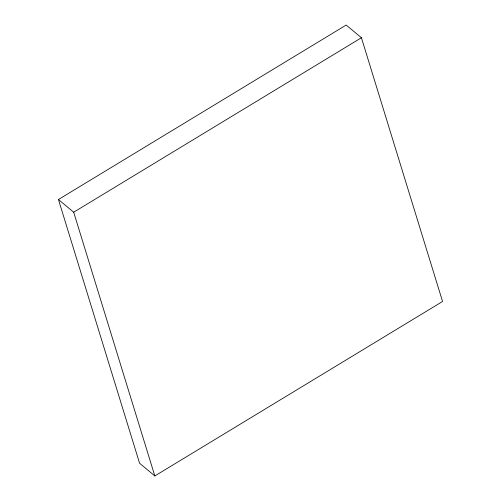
<?xml version="1.0" encoding="UTF-8"?>
<svg xmlns="http://www.w3.org/2000/svg" width="501" height="501" viewBox="0 0 501 501"><rect width="100%" height="100%" fill="white"/><g stroke="black" fill="none" stroke-linecap="round" stroke-linejoin="round"><path stroke-width="0.75" d="M58.442 199.517L346.172 25.05L361.421 37.744L442.558 301.483L154.828 475.95L139.579 463.256L58.442 199.517L73.691 212.211L154.828 475.95M73.691 212.211L361.421 37.744"/></g></svg>
